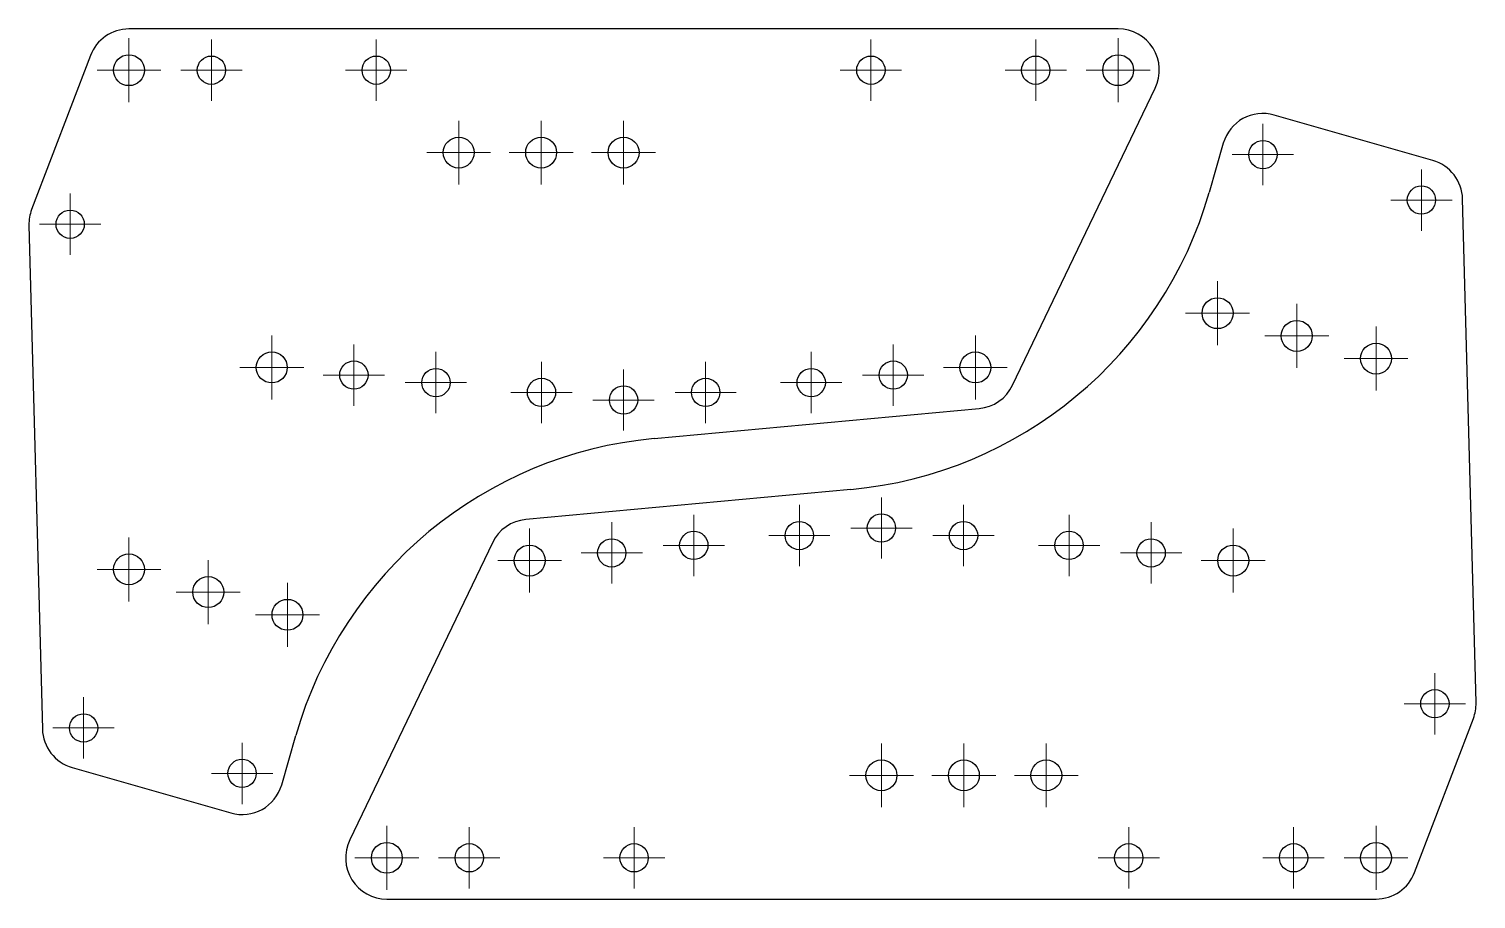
# Model space of a CAD drawing. Header units: inches. Extents: x 0 to 23.7, y 0 to 11.3.
# Drawn here: x 14.9 to 23.67, y 0.27 to 5.54 of the extents above; entities that cross this region are included whole.
import ezdxf

# ---------------------------------------------------------------- set-up
doc = ezdxf.new("R2010")
doc.units = ezdxf.units.IN
doc.header["$MEASUREMENT"] = 0

# ---------------------------------------------------------------- blocks, each defined once
blk = doc.blocks.new('SW_CENTERMARKSYMBOL_0')
at = {"color": 0, "linetype": 'Continuous', "lineweight": 18}
for p, q in [((0, 0.1), (0, 0.19375)), ((0, 0), (0, 0.1)), ((-0.1, 0), (-0.19375, 0)), ((0, 0), (-0.1, 0)), ((0, 0), (0, -0.1)), ((0, 0), (0.1, 0)), ((0.1, 0), (0.19375, 0)), ((0, -0.1), (0, -0.19375))]:
    blk.add_line(p, q, dxfattribs=at)
blk = doc.blocks.new('SW_CENTERMARKSYMBOL_1')
at = {"color": 0, "linetype": 'Continuous', "lineweight": 18}
for p, q in [((0, 0.1), (0, 0.19375)), ((0, 0), (0, 0.1)), ((-0.1, 0), (-0.19375, 0)), ((0, 0), (-0.1, 0)), ((0, 0), (0, -0.1)), ((0, 0), (0.1, 0)), ((0.1, 0), (0.19375, 0)), ((0, -0.1), (0, -0.19375))]:
    blk.add_line(p, q, dxfattribs=at)
blk = doc.blocks.new('SW_CENTERMARKSYMBOL_2')
at = {"color": 0, "linetype": 'Continuous', "lineweight": 18}
for p, q in [((0, 0.1), (0, 0.19375)), ((0, 0), (0, 0.1)), ((-0.1, 0), (-0.19375, 0)), ((0, 0), (-0.1, 0)), ((0, 0), (0, -0.1)), ((0, 0), (0.1, 0)), ((0.1, 0), (0.19375, 0)), ((0, -0.1), (0, -0.19375))]:
    blk.add_line(p, q, dxfattribs=at)
blk = doc.blocks.new('SW_CENTERMARKSYMBOL_3')
at = {"color": 0, "linetype": 'Continuous', "lineweight": 18}
for p, q in [((0, 0.1), (0, 0.1859)), ((0, 0), (0, 0.1)), ((-0.1, 0), (-0.1859, 0)), ((0, 0), (-0.1, 0)), ((0, 0), (0, -0.1)), ((0, 0), (0.1, 0)), ((0.1, 0), (0.1859, 0)), ((0, -0.1), (0, -0.1859))]:
    blk.add_line(p, q, dxfattribs=at)
blk = doc.blocks.new('SW_CENTERMARKSYMBOL_4')
at = {"color": 0, "linetype": 'Continuous', "lineweight": 18}
for p, q in [((0, 0.1), (0, 0.1859)), ((0, 0), (0, 0.1)), ((-0.1, 0), (-0.1859, 0)), ((0, 0), (-0.1, 0)), ((0, 0), (0, -0.1)), ((0, 0), (0.1, 0)), ((0.1, 0), (0.1859, 0)), ((0, -0.1), (0, -0.1859))]:
    blk.add_line(p, q, dxfattribs=at)
blk = doc.blocks.new('SW_CENTERMARKSYMBOL_5')
at = {"color": 0, "linetype": 'Continuous', "lineweight": 18}
for p, q in [((0, 0.1), (0, 0.1859)), ((0, 0), (0, 0.1)), ((-0.1, 0), (-0.1859, 0)), ((0, 0), (-0.1, 0)), ((0, 0), (0, -0.1)), ((0, 0), (0.1, 0)), ((0.1, 0), (0.1859, 0)), ((0, -0.1), (0, -0.1859))]:
    blk.add_line(p, q, dxfattribs=at)
blk = doc.blocks.new('SW_CENTERMARKSYMBOL_6')
at = {"color": 0, "linetype": 'Continuous', "lineweight": 18}
for p, q in [((0, 0.1), (0, 0.19375)), ((0, 0), (0, 0.1)), ((-0.1, 0), (-0.19375, 0)), ((0, 0), (-0.1, 0)), ((0, 0), (0, -0.1)), ((0, 0), (0.1, 0)), ((0.1, 0), (0.19375, 0)), ((0, -0.1), (0, -0.19375))]:
    blk.add_line(p, q, dxfattribs=at)
blk = doc.blocks.new('SW_CENTERMARKSYMBOL_7')
at = {"color": 0, "linetype": 'Continuous', "lineweight": 18}
for p, q in [((0, 0.1), (0, 0.19375)), ((0, 0), (0, 0.1)), ((-0.1, 0), (-0.19375, 0)), ((0, 0), (-0.1, 0)), ((0, 0), (0, -0.1)), ((0, 0), (0.1, 0)), ((0.1, 0), (0.19375, 0)), ((0, -0.1), (0, -0.19375))]:
    blk.add_line(p, q, dxfattribs=at)
blk = doc.blocks.new('SW_CENTERMARKSYMBOL_8')
at = {"color": 0, "linetype": 'Continuous', "lineweight": 18}
for p, q in [((0, 0.1), (0, 0.1859)), ((0, 0), (0, 0.1)), ((-0.1, 0), (-0.1859, 0)), ((0, 0), (-0.1, 0)), ((0, 0), (0, -0.1)), ((0, 0), (0.1, 0)), ((0.1, 0), (0.1859, 0)), ((0, -0.1), (0, -0.1859))]:
    blk.add_line(p, q, dxfattribs=at)
blk = doc.blocks.new('SW_CENTERMARKSYMBOL_9')
at = {"color": 0, "linetype": 'Continuous', "lineweight": 18}
for p, q in [((0, 0.1), (0, 0.1859)), ((0, 0), (0, 0.1)), ((-0.1, 0), (-0.1859, 0)), ((0, 0), (-0.1, 0)), ((0, 0), (0, -0.1)), ((0, 0), (0.1, 0)), ((0.1, 0), (0.1859, 0)), ((0, -0.1), (0, -0.1859))]:
    blk.add_line(p, q, dxfattribs=at)
blk = doc.blocks.new('SW_CENTERMARKSYMBOL_10')
at = {"color": 0, "linetype": 'Continuous', "lineweight": 18}
for p, q in [((0, 0.1), (0, 0.1859)), ((0, 0), (0, 0.1)), ((-0.1, 0), (-0.1859, 0)), ((0, 0), (-0.1, 0)), ((0, 0), (0, -0.1)), ((0, 0), (0.1, 0)), ((0.1, 0), (0.1859, 0)), ((0, -0.1), (0, -0.1859))]:
    blk.add_line(p, q, dxfattribs=at)
blk = doc.blocks.new('SW_CENTERMARKSYMBOL_11')
at = {"color": 0, "linetype": 'Continuous', "lineweight": 18}
for p, q in [((0, 0.1), (0, 0.1859)), ((0, 0), (0, 0.1)), ((-0.1, 0), (-0.1859, 0)), ((0, 0), (-0.1, 0)), ((0, 0), (0, -0.1)), ((0, 0), (0.1, 0)), ((0.1, 0), (0.1859, 0)), ((0, -0.1), (0, -0.1859))]:
    blk.add_line(p, q, dxfattribs=at)
blk = doc.blocks.new('SW_CENTERMARKSYMBOL_12')
at = {"color": 0, "linetype": 'Continuous', "lineweight": 18}
for p, q in [((0, 0.1), (0, 0.1859)), ((0, 0), (0, 0.1)), ((-0.1, 0), (-0.1859, 0)), ((0, 0), (-0.1, 0)), ((0, 0), (0, -0.1)), ((0, 0), (0.1, 0)), ((0.1, 0), (0.1859, 0)), ((0, -0.1), (0, -0.1859))]:
    blk.add_line(p, q, dxfattribs=at)
blk = doc.blocks.new('SW_CENTERMARKSYMBOL_13')
at = {"color": 0, "linetype": 'Continuous', "lineweight": 18}
for p, q in [((0, 0.1), (0, 0.1859)), ((0, 0), (0, 0.1)), ((-0.1, 0), (-0.1859, 0)), ((0, 0), (-0.1, 0)), ((0, 0), (0, -0.1)), ((0, 0), (0.1, 0)), ((0.1, 0), (0.1859, 0)), ((0, -0.1), (0, -0.1859))]:
    blk.add_line(p, q, dxfattribs=at)
blk = doc.blocks.new('SW_CENTERMARKSYMBOL_14')
at = {"color": 0, "linetype": 'Continuous', "lineweight": 18}
for p, q in [((0, 0.1), (0, 0.1859)), ((0, 0), (0, 0.1)), ((-0.1, 0), (-0.1859, 0)), ((0, 0), (-0.1, 0)), ((0, 0), (0, -0.1)), ((0, 0), (0.1, 0)), ((0.1, 0), (0.1859, 0)), ((0, -0.1), (0, -0.1859))]:
    blk.add_line(p, q, dxfattribs=at)
blk = doc.blocks.new('SW_CENTERMARKSYMBOL_15')
at = {"color": 0, "linetype": 'Continuous', "lineweight": 18}
for p, q in [((0, 0.1), (0, 0.19375)), ((0, 0), (0, 0.1)), ((-0.1, 0), (-0.19375, 0)), ((0, 0), (-0.1, 0)), ((0, 0), (0, -0.1)), ((0, 0), (0.1, 0)), ((0.1, 0), (0.19375, 0)), ((0, -0.1), (0, -0.19375))]:
    blk.add_line(p, q, dxfattribs=at)
blk = doc.blocks.new('SW_CENTERMARKSYMBOL_16')
at = {"color": 0, "linetype": 'Continuous', "lineweight": 18}
for p, q in [((0, 0.1), (0, 0.19375)), ((0, 0), (0, 0.1)), ((-0.1, 0), (-0.19375, 0)), ((0, 0), (-0.1, 0)), ((0, 0), (0, -0.1)), ((0, 0), (0.1, 0)), ((0.1, 0), (0.19375, 0)), ((0, -0.1), (0, -0.19375))]:
    blk.add_line(p, q, dxfattribs=at)
blk = doc.blocks.new('SW_CENTERMARKSYMBOL_17')
at = {"color": 0, "linetype": 'Continuous', "lineweight": 18}
for p, q in [((0, 0.1), (0, 0.19375)), ((0, 0), (0, 0.1)), ((-0.1, 0), (-0.19375, 0)), ((0, 0), (-0.1, 0)), ((0, 0), (0, -0.1)), ((0, 0), (0.1, 0)), ((0.1, 0), (0.19375, 0)), ((0, -0.1), (0, -0.19375))]:
    blk.add_line(p, q, dxfattribs=at)
blk = doc.blocks.new('SW_CENTERMARKSYMBOL_18')
at = {"color": 0, "linetype": 'Continuous', "lineweight": 18}
for p, q in [((0, 0.1), (0, 0.1859)), ((0, 0), (0, 0.1)), ((-0.1, 0), (-0.1859, 0)), ((0, 0), (-0.1, 0)), ((0, 0), (0, -0.1)), ((0, 0), (0.1, 0)), ((0.1, 0), (0.1859, 0)), ((0, -0.1), (0, -0.1859))]:
    blk.add_line(p, q, dxfattribs=at)
blk = doc.blocks.new('SW_CENTERMARKSYMBOL_19')
at = {"color": 0, "linetype": 'Continuous', "lineweight": 18}
for p, q in [((0, 0.1), (0, 0.1859)), ((0, 0), (0, 0.1)), ((-0.1, 0), (-0.1859, 0)), ((0, 0), (-0.1, 0)), ((0, 0), (0, -0.1)), ((0, 0), (0.1, 0)), ((0.1, 0), (0.1859, 0)), ((0, -0.1), (0, -0.1859))]:
    blk.add_line(p, q, dxfattribs=at)
blk = doc.blocks.new('SW_CENTERMARKSYMBOL_20')
at = {"color": 0, "linetype": 'Continuous', "lineweight": 18}
for p, q in [((0, 0.1), (0, 0.19375)), ((0, 0), (0, 0.1)), ((-0.1, 0), (-0.19375, 0)), ((0, 0), (-0.1, 0)), ((0, 0), (0, -0.1)), ((0, 0), (0.1, 0)), ((0.1, 0), (0.19375, 0)), ((0, -0.1), (0, -0.19375))]:
    blk.add_line(p, q, dxfattribs=at)
blk = doc.blocks.new('SW_CENTERMARKSYMBOL_21')
at = {"color": 0, "linetype": 'Continuous', "lineweight": 18}
for p, q in [((0, 0.1), (0, 0.19375)), ((0, 0), (0, 0.1)), ((-0.1, 0), (-0.19375, 0)), ((0, 0), (-0.1, 0)), ((0, 0), (0, -0.1)), ((0, 0), (0.1, 0)), ((0.1, 0), (0.19375, 0)), ((0, -0.1), (0, -0.19375))]:
    blk.add_line(p, q, dxfattribs=at)
blk = doc.blocks.new('SW_CENTERMARKSYMBOL_22')
at = {"color": 0, "linetype": 'Continuous', "lineweight": 18}
for p, q in [((0, 0.1), (0, 0.1859)), ((0, 0), (0, 0.1)), ((-0.1, 0), (-0.1859, 0)), ((0, 0), (-0.1, 0)), ((0, 0), (0, -0.1)), ((0, 0), (0.1, 0)), ((0.1, 0), (0.1859, 0)), ((0, -0.1), (0, -0.1859))]:
    blk.add_line(p, q, dxfattribs=at)
blk = doc.blocks.new('SW_CENTERMARKSYMBOL_23')
at = {"color": 0, "linetype": 'Continuous', "lineweight": 18}
for p, q in [((0, 0.1), (0, 0.1859)), ((0, 0), (0, 0.1)), ((-0.1, 0), (-0.1859, 0)), ((0, 0), (-0.1, 0)), ((0, 0), (0, -0.1)), ((0, 0), (0.1, 0)), ((0.1, 0), (0.1859, 0)), ((0, -0.1), (0, -0.1859))]:
    blk.add_line(p, q, dxfattribs=at)
blk = doc.blocks.new('SW_CENTERMARKSYMBOL_24')
at = {"color": 0, "linetype": 'Continuous', "lineweight": 18}
for p, q in [((0, 0.1), (0, 0.19375)), ((0, 0), (0, 0.1)), ((-0.1, 0), (-0.19375, 0)), ((0, 0), (-0.1, 0)), ((0, 0), (0, -0.1)), ((0, 0), (0.1, 0)), ((0.1, 0), (0.19375, 0)), ((0, -0.1), (0, -0.19375))]:
    blk.add_line(p, q, dxfattribs=at)
blk = doc.blocks.new('SW_CENTERMARKSYMBOL_25')
at = {"color": 0, "linetype": 'Continuous', "lineweight": 18}
for p, q in [((0, 0.1), (0, 0.19375)), ((0, 0), (0, 0.1)), ((-0.1, 0), (-0.19375, 0)), ((0, 0), (-0.1, 0)), ((0, 0), (0, -0.1)), ((0, 0), (0.1, 0)), ((0.1, 0), (0.19375, 0)), ((0, -0.1), (0, -0.19375))]:
    blk.add_line(p, q, dxfattribs=at)
blk = doc.blocks.new('SW_CENTERMARKSYMBOL_26')
at = {"color": 0, "linetype": 'Continuous', "lineweight": 18}
for p, q in [((0, 0.1), (0, 0.19375)), ((0, 0), (0, 0.1)), ((-0.1, 0), (-0.19375, 0)), ((0, 0), (-0.1, 0)), ((0, 0), (0, -0.1)), ((0, 0), (0.1, 0)), ((0.1, 0), (0.19375, 0)), ((0, -0.1), (0, -0.19375))]:
    blk.add_line(p, q, dxfattribs=at)
blk = doc.blocks.new('SW_CENTERMARKSYMBOL_27')
at = {"color": 0, "linetype": 'Continuous', "lineweight": 18}
for p, q in [((0, 0.1), (0, 0.1859)), ((0, 0), (0, 0.1)), ((-0.1, 0), (-0.1859, 0)), ((0, 0), (-0.1, 0)), ((0, 0), (0, -0.1)), ((0, 0), (0.1, 0)), ((0.1, 0), (0.1859, 0)), ((0, -0.1), (0, -0.1859))]:
    blk.add_line(p, q, dxfattribs=at)
blk = doc.blocks.new('SW_CENTERMARKSYMBOL_28')
at = {"color": 0, "linetype": 'Continuous', "lineweight": 18}
for p, q in [((0, 0.1), (0, 0.1859)), ((0, 0), (0, 0.1)), ((-0.1, 0), (-0.1859, 0)), ((0, 0), (-0.1, 0)), ((0, 0), (0, -0.1)), ((0, 0), (0.1, 0)), ((0.1, 0), (0.1859, 0)), ((0, -0.1), (0, -0.1859))]:
    blk.add_line(p, q, dxfattribs=at)
blk = doc.blocks.new('SW_CENTERMARKSYMBOL_29')
at = {"color": 0, "linetype": 'Continuous', "lineweight": 18}
for p, q in [((0, 0.1), (0, 0.1859)), ((0, 0), (0, 0.1)), ((-0.1, 0), (-0.1859, 0)), ((0, 0), (-0.1, 0)), ((0, 0), (0, -0.1)), ((0, 0), (0.1, 0)), ((0.1, 0), (0.1859, 0)), ((0, -0.1), (0, -0.1859))]:
    blk.add_line(p, q, dxfattribs=at)
blk = doc.blocks.new('SW_CENTERMARKSYMBOL_30')
at = {"color": 0, "linetype": 'Continuous', "lineweight": 18}
for p, q in [((0, 0.1), (0, 0.19375)), ((0, 0), (0, 0.1)), ((-0.1, 0), (-0.19375, 0)), ((0, 0), (-0.1, 0)), ((0, 0), (0, -0.1)), ((0, 0), (0.1, 0)), ((0.1, 0), (0.19375, 0)), ((0, -0.1), (0, -0.19375))]:
    blk.add_line(p, q, dxfattribs=at)
blk = doc.blocks.new('SW_CENTERMARKSYMBOL_31')
at = {"color": 0, "linetype": 'Continuous', "lineweight": 18}
for p, q in [((0, 0.1), (0, 0.19375)), ((0, 0), (0, 0.1)), ((-0.1, 0), (-0.19375, 0)), ((0, 0), (-0.1, 0)), ((0, 0), (0, -0.1)), ((0, 0), (0.1, 0)), ((0.1, 0), (0.19375, 0)), ((0, -0.1), (0, -0.19375))]:
    blk.add_line(p, q, dxfattribs=at)
blk = doc.blocks.new('SW_CENTERMARKSYMBOL_32')
at = {"color": 0, "linetype": 'Continuous', "lineweight": 18}
for p, q in [((0, 0.1), (0, 0.1859)), ((0, 0), (0, 0.1)), ((-0.1, 0), (-0.1859, 0)), ((0, 0), (-0.1, 0)), ((0, 0), (0, -0.1)), ((0, 0), (0.1, 0)), ((0.1, 0), (0.1859, 0)), ((0, -0.1), (0, -0.1859))]:
    blk.add_line(p, q, dxfattribs=at)
blk = doc.blocks.new('SW_CENTERMARKSYMBOL_33')
at = {"color": 0, "linetype": 'Continuous', "lineweight": 18}
for p, q in [((0, 0.1), (0, 0.1859)), ((0, 0), (0, 0.1)), ((-0.1, 0), (-0.1859, 0)), ((0, 0), (-0.1, 0)), ((0, 0), (0, -0.1)), ((0, 0), (0.1, 0)), ((0.1, 0), (0.1859, 0)), ((0, -0.1), (0, -0.1859))]:
    blk.add_line(p, q, dxfattribs=at)
blk = doc.blocks.new('SW_CENTERMARKSYMBOL_34')
at = {"color": 0, "linetype": 'Continuous', "lineweight": 18}
for p, q in [((0, 0.1), (0, 0.1859)), ((0, 0), (0, 0.1)), ((-0.1, 0), (-0.1859, 0)), ((0, 0), (-0.1, 0)), ((0, 0), (0, -0.1)), ((0, 0), (0.1, 0)), ((0.1, 0), (0.1859, 0)), ((0, -0.1), (0, -0.1859))]:
    blk.add_line(p, q, dxfattribs=at)
blk = doc.blocks.new('SW_CENTERMARKSYMBOL_35')
at = {"color": 0, "linetype": 'Continuous', "lineweight": 18}
for p, q in [((0, 0.1), (0, 0.1859)), ((0, 0), (0, 0.1)), ((-0.1, 0), (-0.1859, 0)), ((0, 0), (-0.1, 0)), ((0, 0), (0, -0.1)), ((0, 0), (0.1, 0)), ((0.1, 0), (0.1859, 0)), ((0, -0.1), (0, -0.1859))]:
    blk.add_line(p, q, dxfattribs=at)
blk = doc.blocks.new('SW_CENTERMARKSYMBOL_36')
at = {"color": 0, "linetype": 'Continuous', "lineweight": 18}
for p, q in [((0, 0.1), (0, 0.1859)), ((0, 0), (0, 0.1)), ((-0.1, 0), (-0.1859, 0)), ((0, 0), (-0.1, 0)), ((0, 0), (0, -0.1)), ((0, 0), (0.1, 0)), ((0.1, 0), (0.1859, 0)), ((0, -0.1), (0, -0.1859))]:
    blk.add_line(p, q, dxfattribs=at)
blk = doc.blocks.new('SW_CENTERMARKSYMBOL_37')
at = {"color": 0, "linetype": 'Continuous', "lineweight": 18}
for p, q in [((0, 0.1), (0, 0.1859)), ((0, 0), (0, 0.1)), ((-0.1, 0), (-0.1859, 0)), ((0, 0), (-0.1, 0)), ((0, 0), (0, -0.1)), ((0, 0), (0.1, 0)), ((0.1, 0), (0.1859, 0)), ((0, -0.1), (0, -0.1859))]:
    blk.add_line(p, q, dxfattribs=at)
blk = doc.blocks.new('SW_CENTERMARKSYMBOL_38')
at = {"color": 0, "linetype": 'Continuous', "lineweight": 18}
for p, q in [((0, 0.1), (0, 0.1859)), ((0, 0), (0, 0.1)), ((-0.1, 0), (-0.1859, 0)), ((0, 0), (-0.1, 0)), ((0, 0), (0, -0.1)), ((0, 0), (0.1, 0)), ((0.1, 0), (0.1859, 0)), ((0, -0.1), (0, -0.1859))]:
    blk.add_line(p, q, dxfattribs=at)
blk = doc.blocks.new('SW_CENTERMARKSYMBOL_39')
at = {"color": 0, "linetype": 'Continuous', "lineweight": 18}
for p, q in [((0, 0.1), (0, 0.19375)), ((0, 0), (0, 0.1)), ((-0.1, 0), (-0.19375, 0)), ((0, 0), (-0.1, 0)), ((0, 0), (0, -0.1)), ((0, 0), (0.1, 0)), ((0.1, 0), (0.19375, 0)), ((0, -0.1), (0, -0.19375))]:
    blk.add_line(p, q, dxfattribs=at)
blk = doc.blocks.new('SW_CENTERMARKSYMBOL_40')
at = {"color": 0, "linetype": 'Continuous', "lineweight": 18}
for p, q in [((0, 0.1), (0, 0.19375)), ((0, 0), (0, 0.1)), ((-0.1, 0), (-0.19375, 0)), ((0, 0), (-0.1, 0)), ((0, 0), (0, -0.1)), ((0, 0), (0.1, 0)), ((0.1, 0), (0.19375, 0)), ((0, -0.1), (0, -0.19375))]:
    blk.add_line(p, q, dxfattribs=at)
blk = doc.blocks.new('SW_CENTERMARKSYMBOL_41')
at = {"color": 0, "linetype": 'Continuous', "lineweight": 18}
for p, q in [((0, 0.1), (0, 0.19375)), ((0, 0), (0, 0.1)), ((-0.1, 0), (-0.19375, 0)), ((0, 0), (-0.1, 0)), ((0, 0), (0, -0.1)), ((0, 0), (0.1, 0)), ((0.1, 0), (0.19375, 0)), ((0, -0.1), (0, -0.19375))]:
    blk.add_line(p, q, dxfattribs=at)
blk = doc.blocks.new('SW_CENTERMARKSYMBOL_42')
at = {"color": 0, "linetype": 'Continuous', "lineweight": 18}
for p, q in [((0, 0.1), (0, 0.1859)), ((0, 0), (0, 0.1)), ((-0.1, 0), (-0.1859, 0)), ((0, 0), (-0.1, 0)), ((0, 0), (0, -0.1)), ((0, 0), (0.1, 0)), ((0.1, 0), (0.1859, 0)), ((0, -0.1), (0, -0.1859))]:
    blk.add_line(p, q, dxfattribs=at)
blk = doc.blocks.new('SW_CENTERMARKSYMBOL_43')
at = {"color": 0, "linetype": 'Continuous', "lineweight": 18}
for p, q in [((0, 0.1), (0, 0.1859)), ((0, 0), (0, 0.1)), ((-0.1, 0), (-0.1859, 0)), ((0, 0), (-0.1, 0)), ((0, 0), (0, -0.1)), ((0, 0), (0.1, 0)), ((0.1, 0), (0.1859, 0)), ((0, -0.1), (0, -0.1859))]:
    blk.add_line(p, q, dxfattribs=at)
blk = doc.blocks.new('SW_CENTERMARKSYMBOL_44')
at = {"color": 0, "linetype": 'Continuous', "lineweight": 18}
for p, q in [((0, 0.1), (0, 0.19375)), ((0, 0), (0, 0.1)), ((-0.1, 0), (-0.19375, 0)), ((0, 0), (-0.1, 0)), ((0, 0), (0, -0.1)), ((0, 0), (0.1, 0)), ((0.1, 0), (0.19375, 0)), ((0, -0.1), (0, -0.19375))]:
    blk.add_line(p, q, dxfattribs=at)
blk = doc.blocks.new('SW_CENTERMARKSYMBOL_45')
at = {"color": 0, "linetype": 'Continuous', "lineweight": 18}
for p, q in [((0, 0.1), (0, 0.19375)), ((0, 0), (0, 0.1)), ((-0.1, 0), (-0.19375, 0)), ((0, 0), (-0.1, 0)), ((0, 0), (0, -0.1)), ((0, 0), (0.1, 0)), ((0.1, 0), (0.19375, 0)), ((0, -0.1), (0, -0.19375))]:
    blk.add_line(p, q, dxfattribs=at)
blk = doc.blocks.new('SW_CENTERMARKSYMBOL_46')
at = {"color": 0, "linetype": 'Continuous', "lineweight": 18}
for p, q in [((0, 0.1), (0, 0.1859)), ((0, 0), (0, 0.1)), ((-0.1, 0), (-0.1859, 0)), ((0, 0), (-0.1, 0)), ((0, 0), (0, -0.1)), ((0, 0), (0.1, 0)), ((0.1, 0), (0.1859, 0)), ((0, -0.1), (0, -0.1859))]:
    blk.add_line(p, q, dxfattribs=at)
blk = doc.blocks.new('SW_CENTERMARKSYMBOL_47')
at = {"color": 0, "linetype": 'Continuous', "lineweight": 18}
for p, q in [((0, 0.1), (0, 0.1859)), ((0, 0), (0, 0.1)), ((-0.1, 0), (-0.1859, 0)), ((0, 0), (-0.1, 0)), ((0, 0), (0, -0.1)), ((0, 0), (0.1, 0)), ((0.1, 0), (0.1859, 0)), ((0, -0.1), (0, -0.1859))]:
    blk.add_line(p, q, dxfattribs=at)

msp = doc.modelspace()

# ---------------------------------------------------------------- linework, layer by layer
at = {"color": 7, "linetype": 'Continuous', "lineweight": 25}
for p, q in [((21.5026, 5.5433), (15.5026, 5.5433)), ((15.2691, 5.3825), (14.9123, 4.4484)), ((20.8618, 3.3824), (21.728, 5.1851)), ((23.4108, 4.7461), (22.4495, 5.0215)), ((22.1403, 4.85), (22.055, 4.552)), ((23.6733, 1.458), (23.5919, 4.5124)), ((14.8959, 4.3525), (14.9773, 1.2981)), ((18.6874, 3.0594), (20.6594, 3.2417)), ((19.8818, 2.7511), (17.9098, 2.5688)), ((17.7075, 2.4281), (16.8413, 0.6254)), ((23.3001, 0.4279), (23.6569, 1.3621)), ((16.4289, 0.9605), (16.5143, 1.2585)), ((15.1584, 1.0644), (16.1197, 0.789)), ((17.0666, 0.2671), (23.0666, 0.2671))]:
    msp.add_line(p, q, dxfattribs=at)
for centre, radius in [((15.5026, 5.2933), 0.0938), ((16.0026, 5.2933), 0.0859), ((17.0026, 5.2933), 0.0859), ((20.0026, 5.2933), 0.0859), ((21.0026, 5.2933), 0.0859), ((21.5026, 5.2933), 0.0938), ((17.5026, 4.7933), 0.0938), ((18.0026, 4.7933), 0.0938), ((18.5026, 4.7933), 0.0938), ((22.3807, 4.7812), 0.0859), ((23.342, 4.5058), 0.0859), ((15.1459, 4.3592), 0.0859), ((22.1053, 3.8198), 0.0938), ((22.5859, 3.6821), 0.0938), ((23.0666, 3.5444), 0.0938), ((16.3689, 3.4907), 0.0938), ((16.8667, 3.4446), 0.0859), ((20.1385, 3.4446), 0.0859), ((20.6364, 3.4907), 0.0938), ((17.3646, 3.3986), 0.0859), ((18.0048, 3.3394), 0.0859), ((19.0005, 3.3394), 0.0859), ((19.6407, 3.3986), 0.0859), ((18.5026, 3.2933), 0.0859), ((19.5687, 2.4711), 0.0859), ((20.0666, 2.5171), 0.0859), ((20.5645, 2.4711), 0.0859), ((18.9286, 2.4119), 0.0859), ((21.2046, 2.4119), 0.0859), ((17.9328, 2.3198), 0.0938), ((18.4307, 2.3659), 0.0859), ((21.7025, 2.3659), 0.0859), ((22.2004, 2.3198), 0.0938), ((15.5026, 2.2661), 0.0938), ((15.9833, 2.1284), 0.0938), ((16.464, 1.9907), 0.0938), ((23.4234, 1.4513), 0.0859), ((15.2272, 1.3047), 0.0859), ((16.1886, 1.0293), 0.0859), ((20.0666, 1.0171), 0.0938), ((20.5666, 1.0171), 0.0938), ((21.0666, 1.0171), 0.0938), ((17.0666, 0.5171), 0.0938), ((17.5666, 0.5171), 0.0859), ((18.5666, 0.5171), 0.0859), ((21.5666, 0.5171), 0.0859), ((22.5666, 0.5171), 0.0859), ((23.0666, 0.5171), 0.0938)]:
    msp.add_circle(centre, radius, dxfattribs=at)
for centre, radius, start, end in [((15.5026, 5.2933), 0.25, 90, 159.09762), ((21.5026, 5.2933), 0.25, 334.33492, 90), ((22.3807, 4.7812), 0.25, 74.0146, 164.0146), ((23.342, 4.5058), 0.25, 1.52627, 74.0146), ((19.6516, 5.2405), 2.5, 275.2833, 344.0146), ((15.1459, 4.3592), 0.25, 159.09762, 181.52627), ((20.6364, 3.4907), 0.25, 275.2833, 334.33492), ((18.9176, 0.57), 2.5, 95.2833, 164.0146), ((17.9328, 2.3198), 0.25, 95.2833, 154.33492), ((23.4234, 1.4513), 0.25, 339.09762, 1.52627), ((15.2272, 1.3047), 0.25, 181.52627, 254.0146), ((16.1886, 1.0293), 0.25, 254.0146, 344.0146), ((17.0666, 0.5171), 0.25, 154.33492, 270), ((23.0666, 0.5171), 0.25, 270, 339.09762)]:
    msp.add_arc(centre, radius, start, end, dxfattribs=at)

# ---------------------------------------------------------------- block references
at = {"color": 7, "linetype": 'Continuous', "lineweight": 0}
for name, p in [('SW_CENTERMARKSYMBOL_26', (15.5026, 5.2933)), ('SW_CENTERMARKSYMBOL_46', (16.0026, 5.2933)), ('SW_CENTERMARKSYMBOL_47', (17.0026, 5.2933)), ('SW_CENTERMARKSYMBOL_43', (20.0026, 5.2933)), ('SW_CENTERMARKSYMBOL_42', (21.0026, 5.2933)), ('SW_CENTERMARKSYMBOL_25', (21.5026, 5.2933)), ('SW_CENTERMARKSYMBOL_44', (17.5026, 4.7933)), ('SW_CENTERMARKSYMBOL_45', (18.0026, 4.7933)), ('SW_CENTERMARKSYMBOL_30', (18.5026, 4.7933)), ('SW_CENTERMARKSYMBOL_27', (15.1459, 4.3592)), ('SW_CENTERMARKSYMBOL_31', (16.3689, 3.4907)), ('SW_CENTERMARKSYMBOL_35', (16.8667, 3.4446)), ('SW_CENTERMARKSYMBOL_37', (20.1385, 3.4446)), ('SW_CENTERMARKSYMBOL_24', (20.6364, 3.4907)), ('SW_CENTERMARKSYMBOL_36', (17.3646, 3.3986)), ('SW_CENTERMARKSYMBOL_34', (18.0048, 3.3394)), ('SW_CENTERMARKSYMBOL_33', (19.0005, 3.3394)), ('SW_CENTERMARKSYMBOL_38', (19.6407, 3.3986)), ('SW_CENTERMARKSYMBOL_32', (18.5026, 3.2933)), ('SW_CENTERMARKSYMBOL_39', (15.5026, 2.2661)), ('SW_CENTERMARKSYMBOL_41', (15.9833, 2.1284)), ('SW_CENTERMARKSYMBOL_40', (16.464, 1.9907)), ('SW_CENTERMARKSYMBOL_28', (15.2272, 1.3047)), ('SW_CENTERMARKSYMBOL_29', (16.1886, 1.0293))]:
    msp.add_blockref(name, p, dxfattribs=at)
at = {"color": 7, "linetype": 'Continuous', "lineweight": 18}
for name, p in [('SW_CENTERMARKSYMBOL_5', (22.3807, 4.7812)), ('SW_CENTERMARKSYMBOL_4', (23.342, 4.5058)), ('SW_CENTERMARKSYMBOL_16', (22.1053, 3.8198)), ('SW_CENTERMARKSYMBOL_17', (22.5859, 3.6821)), ('SW_CENTERMARKSYMBOL_15', (23.0666, 3.5444)), ('SW_CENTERMARKSYMBOL_9', (19.5687, 2.4711)), ('SW_CENTERMARKSYMBOL_8', (20.0666, 2.5171)), ('SW_CENTERMARKSYMBOL_10', (20.5645, 2.4711)), ('SW_CENTERMARKSYMBOL_13', (18.4307, 2.3659)), ('SW_CENTERMARKSYMBOL_14', (18.9286, 2.4119)), ('SW_CENTERMARKSYMBOL_12', (21.2046, 2.4119)), ('SW_CENTERMARKSYMBOL_11', (21.7025, 2.3659)), ('SW_CENTERMARKSYMBOL_0', (17.9328, 2.3198)), ('SW_CENTERMARKSYMBOL_7', (22.2004, 2.3198)), ('SW_CENTERMARKSYMBOL_3', (23.4234, 1.4513)), ('SW_CENTERMARKSYMBOL_6', (20.0666, 1.0171)), ('SW_CENTERMARKSYMBOL_21', (20.5666, 1.0171)), ('SW_CENTERMARKSYMBOL_20', (21.0666, 1.0171)), ('SW_CENTERMARKSYMBOL_1', (17.0666, 0.5171)), ('SW_CENTERMARKSYMBOL_18', (17.5666, 0.5171)), ('SW_CENTERMARKSYMBOL_19', (18.5666, 0.5171)), ('SW_CENTERMARKSYMBOL_23', (21.5666, 0.5171)), ('SW_CENTERMARKSYMBOL_22', (22.5666, 0.5171)), ('SW_CENTERMARKSYMBOL_2', (23.0666, 0.5171))]:
    msp.add_blockref(name, p, dxfattribs=at)

doc.saveas('drawing.dxf')
